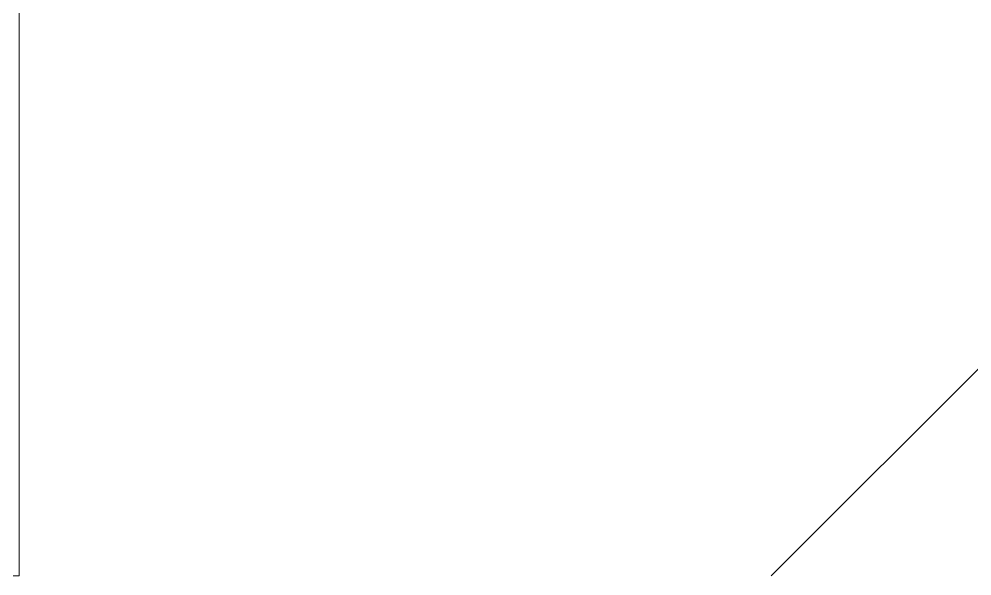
# Model space of a CAD drawing. Header units: millimetres. Extents: x -1113 to 415037, y -3642 to 28069.
# Drawn here: x 89424.7 to 89455.28, y 13263.94 to 13281.81 of the extents above; entities that cross this region are included whole.
import ezdxf

# ---------------------------------------------------------------- set-up
doc = ezdxf.new("R2010")
doc.units = ezdxf.units.MM
doc.layers.add('0) Стена 3.93м', color=3, linetype='Continuous', lineweight=60)
doc.layers.add('I-WALL', color=7, linetype='Continuous', lineweight=5)
doc.layers.add('A-DOOR-1', color=7, linetype='Continuous', lineweight=5, true_color=0xc0c0c0)
doc.layers.add('A-DOOR-FRAM-1', color=7, linetype='Continuous', lineweight=5, true_color=0xc0c0c0)

# ---------------------------------------------------------------- blocks, each defined once
blk = doc.blocks.new('110_Дверь_СКБ_1Ст_Внутренняя1 - Д-8 950x2100h_охрана-V22-Объем проектирования 1 этажа')
at = {"layer": 'A-DOOR-FRAM-1'}
for p, q in [((-437.5, 100), (-462.5, 100)), ((-462.5, 100), (-462.5, -100))]:
    blk.add_line(p, q, dxfattribs=at)
blk = doc.blocks.new('1floor')
at = {"layer": 'I-WALL'}
h = blk.add_hatch(dxfattribs=at)
h.set_pattern_fill('FP_1', color=256, style=0, pattern_type=2)
h.set_pattern_definition([(45, (0, 0), (-114.04925, 114.04925), []), (45, (114.05, 0), (-114.04925, 114.04925), [201.612, -40.322, 6.706, -33.617])])
h.paths.add_polyline_path([(92515.05, 13400), (92810, 13400), (92810, 13620), (92250, 13620), (92250, 13400), (92280, 13400)])
h.paths.add_polyline_path([(90243.652, 13400), (91300, 13400), (91300, 13620), (89360, 13620), (89360, 13608), (89390, 13608), (89390, 13600), (89360, 13600), (89360, 13400), (89650, 13400)])
at = {"layer": 'A-DOOR-1', "rotation": 180}
blk.add_blockref('110_Дверь_СКБ_1Ст_Внутренняя1 - Д-8 950x2100h_охрана-V22-Объем проектирования 1 этажа', (88897.5, 13500), dxfattribs=at)

msp = doc.modelspace()

# ---------------------------------------------------------------- block references
at = {"layer": '0) Стена 3.93м'}
msp.add_blockref('1floor', (64.702, -136.062), dxfattribs=at)

doc.saveas('drawing.dxf')
